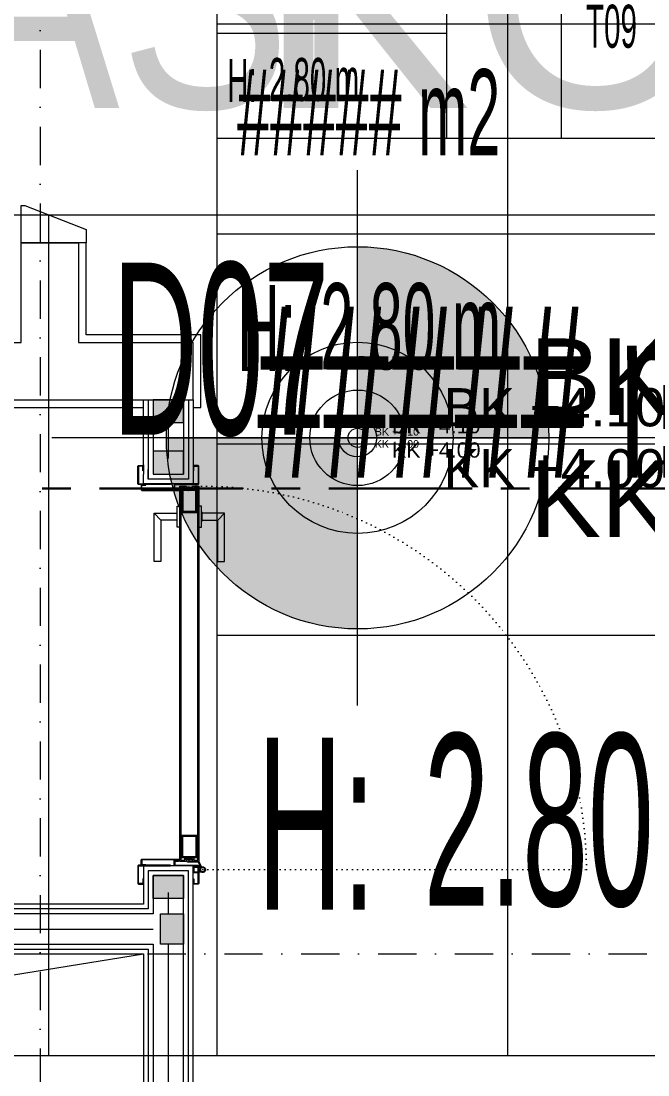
# Model space of a CAD drawing. Extents: x -9058 to 11890, y 0 to 8114.
# Drawn here: x 9110.1 to 9274, y 2534.2 to 2809.9 of the extents above; entities that cross this region are included whole.
import ezdxf
from ezdxf.enums import TextEntityAlignment as Align

# ---------------------------------------------------------------- set-up
doc = ezdxf.new("R2010")
doc.units = 0
doc.header["$LTSCALE"] = 10
doc.header["$MEASUREMENT"] = 0
for name, pattern in [('CENTER', [2, 1.25, -0.25, 0.25, -0.25]), ('DASHDOT', [1, 0.5, -0.25, 0, -0.25]), ('DOT2', [0.125, 0, -0.125]), ('HIDDEN', [0.375, 0.25, -0.125])]:
    doc.linetypes.add(name, pattern=pattern)
doc.layers.get('0').update_dxf_attribs({"color": 9, "lineweight": 9})
for name, color, linetype, lineweight in [('00', 9, 'Continuous', 9), ('06B', 9, 'Continuous', 9), ('06D', 9, 'Continuous', 9), ('10', 9, 'Continuous', 9), ('11', 9, 'Continuous', 9), ('14', 9, 'Continuous', 9), ('20', 9, 'DOT2', 9), ('21', 9, 'Continuous', 9), ('21 @ 1 (1)', 9, 'Continuous', 9), ('21 @ 10 (1)', 9, 'Continuous', 9), ('21 @ 10 (2)', 9, 'Continuous', 9), ('21 @ 2 (1)', 9, 'Continuous', 9), ('21 @ 20', 9, 'Continuous', 9), ('21 @ 5 (1)', 9, 'Continuous', 9), ('21 @ 5 (2)', 9, 'Continuous', 9), ('21_mahal200', 9, 'Continuous', 9), ('21_mahal200 @ 10 (1)', 9, 'Continuous', 9), ('21_mahal200 @ 10 (2)', 9, 'Continuous', 9), ('21_mahal200 @ 20', 9, 'Continuous', 9), ('21_mahal200 @ 5 (1)', 9, 'Continuous', 9), ('21_mahal200 @ 5 (2)', 9, 'Continuous', 9), ('24', 9, 'DASHDOT', 9), ('33', 9, 'BATTING', 9), ('40A', 9, 'Continuous', 9), ('E-KABLO', 7, 'Continuous', 30)]:
    doc.layers.add(name, color=color, linetype=linetype, lineweight=lineweight)
doc.styles.add('Arial', font='arial.ttf', dxfattribs={"height": 2.5})
doc.styles.add('MuuM_TEXT-STANDART', font='ARIALN.TTF')
doc.linetypes.add('BATTING', pattern='A,0.0001,-0.1,[134,ltypeshp.shx,S=0.1,R=0,X=-0.1,Y=0],-0.2,[134,ltypeshp.shx,S=0.1,R=180,X=0.1,Y=0],-0.1', length=0.4001)

# ---------------------------------------------------------------- blocks, each defined once
blk = doc.blocks.new('p-mek')
at = {"color": 6}
blk.add_lwpolyline([(210.29, -281.08, -0.000027), (210.29, -1029.08, 0.400031)], format="xyb", dxfattribs=at)
blk = doc.blocks.new('0a_roomno2')
blk.add_lwpolyline([(30, -16), (0, -16), (0, 0), (30, 0)], close=True)
for points in [[(0, 0), (30, 0)], [(0, -5), (30, -5)], [(12, -5), (12, -16)], [(18, -5), (18, -16)], [(24, -5), (24, -16)], [(12, -10.5), (0, -10.5)]]:
    blk.add_lwpolyline(points)
at = {"layer": '40A'}
blk.add_lwpolyline([(0, 0), (30, 0)], dxfattribs=at)
at = {"style": 'MuuM_TEXT-STANDART', "width": 0.6}
blk.add_text('H:', height=2.25, dxfattribs=at).set_placement((0.525, -12.962), align=Align.MIDDLE_LEFT)
at = {"style": 'Arial'}
blk.add_attdef('ODANO', (0, 1.505), '', height=3, dxfattribs=at)
blk.add_attdef('MEKANADI', text='', height=3, dxfattribs=at).set_placement((0.525, -4.75), align=Align.BOTTOM_LEFT)
at = {"style": 'MuuM_TEXT-STANDART', "width": 0.6}
for tag, p in [('YER01', (15, -7)), ('TAVAN01', (20.625, -7)), ('DUVAR01', (26.25, -7)), ('YER02', (15, -10.375)), ('TAVAN02', (20.625, -10.375)), ('DUVAR02', (26.25, -10.375)), ('YER03', (15, -13.75)), ('TAVAN03', (20.625, -13.75)), ('DUVAR03', (26.25, -13.75))]:
    blk.add_attdef(tag, text='', height=2.25, dxfattribs=at).set_placement(p, align=Align.MIDDLE_CENTER)
at = {"style": 'MuuM_TEXT-STANDART'}
blk.add_attdef('M2', text='', height=2.25, dxfattribs=at).set_placement((1.323, -7.805), align=Align.MIDDLE_LEFT)
at = {"style": 'MuuM_TEXT-STANDART', "width": 0.6}
blk.add_attdef('TEMIZTAVANYUKSEKLIGI', text='', height=2.25, dxfattribs=at).set_placement((2.7, -13.162), align=Align.MIDDLE_LEFT)
blk = doc.blocks.new('*U1160')
at = {"layer": '21_mahal200 @ 10 (1)'}
ref = blk.add_blockref('0a_roomno2', (9161.34, 2859.21), dxfattribs=dict(at, xscale=10, yscale=10, zscale=10))
ref.add_attrib('ODANO', ' PRS-1K-02', (9161.34, 2876.76), dxfattribs={"layer": '0', "height": 30, "style": 'Arial'})
ref.add_attrib('MEKANADI', 'KORİDOR', dxfattribs={"layer": '0', "height": 30, "style": 'Arial'}).set_placement((9166.59, 2814.21), align=Align.BOTTOM_LEFT)
ref.add_attrib('M2', '##### m2', dxfattribs={"layer": '0', "height": 22.5, "style": 'MuuM_TEXT-STANDART', "width": 0.6}).set_placement((9166.59, 2786.08), align=Align.MIDDLE_LEFT)
ref.add_attrib('TEMIZTAVANYUKSEKLIGI', '2.80 m', dxfattribs={"layer": '0', "height": 22.5, "style": 'MuuM_TEXT-STANDART', "width": 0.6}).set_placement((9188.34, 2730.09), align=Align.MIDDLE_LEFT)
ref.add_attrib('YER01', 'Y13', dxfattribs={"layer": '0', "height": 22.5, "style": 'MuuM_TEXT-STANDART', "width": 0.6}).set_placement((9311.34, 2791.71), align=Align.MIDDLE_CENTER)
ref.add_attrib('TAVAN01', 'T05', dxfattribs={"layer": '0', "height": 22.5, "style": 'MuuM_TEXT-STANDART', "width": 0.6}).set_placement((9367.59, 2791.71), align=Align.MIDDLE_CENTER)
ref.add_attrib('DUVAR01', 'D07', dxfattribs={"layer": '0', "height": 22.5, "style": 'MuuM_TEXT-STANDART', "width": 0.6}).set_placement((9423.84, 2791.71), align=Align.MIDDLE_CENTER)
ref.add_attrib('TAVAN02', 'T09', dxfattribs={"layer": '0', "height": 22.5, "style": 'MuuM_TEXT-STANDART', "width": 0.6}).set_placement((9367.59, 2757.96), align=Align.MIDDLE_CENTER)
at = {"layer": '21_mahal200 @ 10 (2)'}
ref = blk.add_blockref('0a_roomno2', (9161.34, 2859.21), dxfattribs=dict(at, xscale=10, yscale=10, zscale=10))
ref.add_attrib('ODANO', ' PRS-1K-02', (9161.34, 2876.76), dxfattribs={"layer": '0', "height": 30, "style": 'Arial'})
ref.add_attrib('MEKANADI', 'KORİDOR', dxfattribs={"layer": '0', "height": 30, "style": 'Arial'}).set_placement((9166.59, 2814.21), align=Align.BOTTOM_LEFT)
ref.add_attrib('M2', '##### m2', dxfattribs={"layer": '0', "height": 22.5, "style": 'MuuM_TEXT-STANDART', "width": 0.6}).set_placement((9166.59, 2786.08), align=Align.MIDDLE_LEFT)
ref.add_attrib('TEMIZTAVANYUKSEKLIGI', '2.80 m', dxfattribs={"layer": '0', "height": 22.5, "style": 'MuuM_TEXT-STANDART', "width": 0.6}).set_placement((9188.34, 2730.09), align=Align.MIDDLE_LEFT)
ref.add_attrib('YER01', 'Y13', dxfattribs={"layer": '0', "height": 22.5, "style": 'MuuM_TEXT-STANDART', "width": 0.6}).set_placement((9311.34, 2791.71), align=Align.MIDDLE_CENTER)
ref.add_attrib('TAVAN01', 'T05', dxfattribs={"layer": '0', "height": 22.5, "style": 'MuuM_TEXT-STANDART', "width": 0.6}).set_placement((9367.59, 2791.71), align=Align.MIDDLE_CENTER)
ref.add_attrib('DUVAR01', 'D07', dxfattribs={"layer": '0', "height": 22.5, "style": 'MuuM_TEXT-STANDART', "width": 0.6}).set_placement((9423.84, 2791.71), align=Align.MIDDLE_CENTER)
ref.add_attrib('TAVAN02', 'T09', dxfattribs={"layer": '0', "height": 22.5, "style": 'MuuM_TEXT-STANDART', "width": 0.6}).set_placement((9367.59, 2757.96), align=Align.MIDDLE_CENTER)
at = {"layer": '21_mahal200 @ 20'}
ref = blk.add_blockref('0a_roomno2', (9161.34, 2859.21), dxfattribs=dict(at, xscale=20, yscale=20, zscale=20))
ref.add_attrib('MEKANADI', 'KORİDOR', dxfattribs={"layer": '0', "height": 60, "style": 'Arial'}).set_placement((9171.84, 2769.21), align=Align.BOTTOM_LEFT)
ref.add_attrib('M2', '##### m2', dxfattribs={"layer": '0', "height": 45, "style": 'MuuM_TEXT-STANDART', "width": 0.6}).set_placement((9171.84, 2712.96), align=Align.MIDDLE_LEFT)
ref.add_attrib('TEMIZTAVANYUKSEKLIGI', '2.80 m', dxfattribs={"layer": '0', "height": 45, "style": 'MuuM_TEXT-STANDART', "width": 0.6}).set_placement((9215.34, 2600.97), align=Align.MIDDLE_LEFT)
at = {"layer": '21_mahal200 @ 5 (1)'}
ref = blk.add_blockref('0a_roomno2', (9161.34, 2859.21), dxfattribs=dict(at, xscale=5, yscale=5, zscale=5))
ref.add_attrib('ODANO', ' PRS-1K-02', (9161.34, 2867.98), dxfattribs={"layer": '0', "height": 15, "style": 'Arial'})
ref.add_attrib('MEKANADI', 'KORİDOR', dxfattribs={"layer": '0', "height": 15, "style": 'Arial'}).set_placement((9163.97, 2836.71), align=Align.BOTTOM_LEFT)
ref.add_attrib('M2', '##### m2', dxfattribs={"layer": '0', "height": 11.25, "style": 'MuuM_TEXT-STANDART', "width": 0.6}).set_placement((9163.97, 2822.64), align=Align.MIDDLE_LEFT)
ref.add_attrib('TEMIZTAVANYUKSEKLIGI', '2.80 m', dxfattribs={"layer": '0', "height": 11.25, "style": 'MuuM_TEXT-STANDART', "width": 0.6}).set_placement((9174.84, 2794.65), align=Align.MIDDLE_LEFT)
ref.add_attrib('YER01', 'Y13', dxfattribs={"layer": '0', "height": 11.25, "style": 'MuuM_TEXT-STANDART', "width": 0.6}).set_placement((9236.34, 2825.46), align=Align.MIDDLE_CENTER)
ref.add_attrib('TAVAN01', 'T05', dxfattribs={"layer": '0', "height": 11.25, "style": 'MuuM_TEXT-STANDART', "width": 0.6}).set_placement((9264.47, 2825.46), align=Align.MIDDLE_CENTER)
ref.add_attrib('DUVAR01', 'D07', dxfattribs={"layer": '0', "height": 11.25, "style": 'MuuM_TEXT-STANDART', "width": 0.6}).set_placement((9292.59, 2825.46), align=Align.MIDDLE_CENTER)
ref.add_attrib('TAVAN02', 'T09', dxfattribs={"layer": '0', "height": 11.25, "style": 'MuuM_TEXT-STANDART', "width": 0.6}).set_placement((9264.47, 2808.58), align=Align.MIDDLE_CENTER)
at = {"layer": '21_mahal200 @ 5 (2)'}
ref = blk.add_blockref('0a_roomno2', (9161.34, 2859.21), dxfattribs=dict(at, xscale=5, yscale=5, zscale=5))
ref.add_attrib('ODANO', ' PRS-1K-02', (9161.34, 2867.98), dxfattribs={"layer": '0', "height": 15, "style": 'Arial'})
ref.add_attrib('MEKANADI', 'KORİDOR', dxfattribs={"layer": '0', "height": 15, "style": 'Arial'}).set_placement((9163.97, 2836.71), align=Align.BOTTOM_LEFT)
ref.add_attrib('M2', '##### m2', dxfattribs={"layer": '0', "height": 11.25, "style": 'MuuM_TEXT-STANDART', "width": 0.6}).set_placement((9163.97, 2822.64), align=Align.MIDDLE_LEFT)
ref.add_attrib('TEMIZTAVANYUKSEKLIGI', '2.80 m', dxfattribs={"layer": '0', "height": 11.25, "style": 'MuuM_TEXT-STANDART', "width": 0.6}).set_placement((9174.84, 2794.65), align=Align.MIDDLE_LEFT)
ref.add_attrib('YER01', 'Y13', dxfattribs={"layer": '0', "height": 11.25, "style": 'MuuM_TEXT-STANDART', "width": 0.6}).set_placement((9236.34, 2825.46), align=Align.MIDDLE_CENTER)
ref.add_attrib('TAVAN01', 'T05', dxfattribs={"layer": '0', "height": 11.25, "style": 'MuuM_TEXT-STANDART', "width": 0.6}).set_placement((9264.47, 2825.46), align=Align.MIDDLE_CENTER)
ref.add_attrib('DUVAR01', 'D07', dxfattribs={"layer": '0', "height": 11.25, "style": 'MuuM_TEXT-STANDART', "width": 0.6}).set_placement((9292.59, 2825.46), align=Align.MIDDLE_CENTER)
ref.add_attrib('TAVAN02', 'T09', dxfattribs={"layer": '0', "height": 11.25, "style": 'MuuM_TEXT-STANDART', "width": 0.6}).set_placement((9264.47, 2808.58), align=Align.MIDDLE_CENTER)
blk = doc.blocks.new('prf-10x10')
h = blk.add_hatch(color=255)
h.dxf.hatch_style = 1
h.paths.add_polyline_path([(-5, -5), (5, -5), (5, 5), (-5, 5)])
at = {"layer": '10'}
blk.add_lwpolyline([(-5, -5), (5, -5), (5, 5), (-5, 5)], close=True, dxfattribs=at)
blk = doc.blocks.new('*U1162')
at = {"layer": '21_mahal200 @ 20'}
ref = blk.add_blockref('0a_roomno2', (8637.26, 2859.21), dxfattribs=dict(at, xscale=20, yscale=20, zscale=20))
ref.add_attrib('MEKANADI', 'ELEKTRİK ODASI', dxfattribs={"layer": '0', "height": 60, "style": 'Arial', "width": 0.8}).set_placement((8647.76, 2769.21), align=Align.BOTTOM_LEFT)
ref.add_attrib('DUVAR01', 'D07', dxfattribs={"layer": '0', "height": 45, "style": 'MuuM_TEXT-STANDART', "width": 0.6}).set_placement((9162.26, 2724.21), align=Align.MIDDLE_CENTER)
blk = doc.blocks.new('gr-p-barel kilitli kapı kolu')
at = {"flags": 128}
for points in [[(-0.9, 0.8), (-0.9, 4.9), (-11.7, 4.9), (-11.7, 6.7), (0.9, 6.7), (0.9, 0.8)], [(-0.8, 5), (0.8, 6.6)]]:
    blk.add_lwpolyline(points, dxfattribs=at)
blk.add_lwpolyline([(-2.75, 0), (-2.75, 0.7), (2.75, 0.7), (2.75, 0)])
blk.add_lwpolyline([(-1.3, 0.7), (1.3, 0.7), (1.3, 0.8), (-1.3, 0.8)], close=True)
blk = doc.blocks.new('prf-scr2')
at = {"linetype": 'DOT2', "ltscale": 10}
blk.add_line((0, 0.19), (0, -1.06), dxfattribs=at)
for p, q in [((0.09, -0.24), (-0.09, -0.2)), ((-0.09, -0.24), (0.09, -0.28)), ((0.09, -0.32), (-0.09, -0.28)), ((-0.09, -0.32), (0.09, -0.36)), ((0.09, -0.4), (-0.09, -0.36)), ((-0.09, -0.4), (0.09, -0.44)), ((0.09, -0.48), (-0.09, -0.44)), ((-0.09, -0.48), (0.09, -0.52)), ((0.09, -0.56), (-0.09, -0.52)), ((-0.09, -0.56), (0.09, -0.6)), ((0.09, -0.64), (-0.09, -0.6)), ((-0.09, -0.64), (0.09, -0.68)), ((0.09, -0.72), (-0.09, -0.68)), ((-0.09, -0.72), (0.09, -0.76)), ((0.06, -0.84), (-0.08, -0.76)), ((-0.07, -0.8), (0.06, -0.84)), ((0.09, -0.17), (0, -0.15)), ((0, -0.18), (0.09, -0.2))]:
    blk.add_line(p, q)
blk.add_lwpolyline([(0.23, 0), (-0.23, 0), (-0.23, -0.01), (-0.12, -0.14), (0.12, -0.14), (0.23, -0.01), (0.23, 0)], close=True)
for points in [[(0.23, -0.01), (-0.23, -0.01)], [(-0.09, -0.14), (-0.09, -0.2), (-0.12, -0.22), (-0.12, -0.23), (-0.09, -0.24), (-0.09, -0.28), (-0.12, -0.3), (-0.12, -0.31), (-0.09, -0.32), (-0.09, -0.36), (-0.12, -0.38), (-0.12, -0.39), (-0.09, -0.4), (-0.09, -0.44), (-0.12, -0.46), (-0.12, -0.46), (-0.09, -0.48), (-0.09, -0.52), (-0.12, -0.54), (-0.12, -0.54), (-0.09, -0.56), (-0.09, -0.6), (-0.12, -0.62), (-0.12, -0.62), (-0.09, -0.64), (-0.09, -0.68), (-0.12, -0.69), (-0.12, -0.7), (-0.09, -0.72), (-0.09, -0.73), (-0.08, -0.76), (-0.1, -0.77), (-0.1, -0.78), (-0.07, -0.8), (-0.01, -0.94), (0, -0.95), (0.01, -0.94), (0.08, -0.76), (0.09, -0.76), (0.12, -0.74), (0.12, -0.73), (0.09, -0.72), (0.09, -0.68), (0.12, -0.66), (0.12, -0.66), (0.09, -0.64), (0.09, -0.6), (0.12, -0.58), (0.12, -0.58), (0.09, -0.56), (0.09, -0.52), (0.12, -0.5), (0.12, -0.5), (0.09, -0.48), (0.09, -0.44), (0.12, -0.43), (0.12, -0.42), (0.09, -0.4), (0.09, -0.36), (0.12, -0.35), (0.12, -0.34), (0.09, -0.32), (0.09, -0.28), (0.12, -0.27), (0.12, -0.26), (0.09, -0.24), (0.09, -0.2), (0.12, -0.19), (0.12, -0.18), (0.09, -0.17), (0.09, -0.14)]]:
    blk.add_lwpolyline(points)
blk = doc.blocks.new('K-SAC-01')
at = {"layer": '10'}
for points in [[(-4.6, 14.2, -0.414214), (-4.5, 14.3), (-0.1, 14.3, -0.414214), (0, 14.2), (0, 5.9), (0.2, 5.9), (0.2, 14.2, 0.414214), (-0.1, 14.5), (-4.5, 14.5, 0.414214), (-4.8, 14.2), (-4.8, 13.3, 0.414214), (-4.5, 13), (-3.4, 13), (-3.4, 13.2), (-4.5, 13.2, -0.414214), (-4.6, 13.3)], [(104.6, 14.2, 0.414214), (104.5, 14.3), (100.1, 14.3, 0.414214), (100, 14.2), (100, 5.9), (99.8, 5.9), (99.8, 14.2, -0.414214), (100.1, 14.5), (104.5, 14.5, -0.414214), (104.8, 14.2), (104.8, 13.3, -0.414214), (104.5, 13), (103.4, 13), (103.4, 13.2), (104.5, 13.2, 0.414214), (104.6, 13.3)], [(1.6, 6.78), (1.6, 13.3, 0.414214), (1.5, 13.4), (0.5, 13.4, 0.414214), (0.4, 13.3), (0.4, 12.4), (0.2, 12.4), (0.2, 13.3, -0.414214), (0.5, 13.6), (1.5, 13.6, -0.414214), (1.8, 13.3), (1.8, 6.78), (1.8, 3.9, -0.414214), (1.5, 3.6, -0.414214), (1.2, 3.9), (1.2, 4.8), (0.2, 4.8), (0.2, -1.2, -0.414214), (-0.1, -1.5), (-4.5, -1.5, -0.414214), (-4.8, -1.2), (-4.8, -0.3, -0.414214), (-4.5, 0), (-3.4, 0), (-3.4, -0.2), (-4.5, -0.2, 0.414214), (-4.6, -0.3), (-4.6, -1.2, 0.414214), (-4.5, -1.3), (-0.1, -1.3, 0.414214), (0, -1.2), (0, 5), (1.4, 5), (1.4, 3.9, 0.414214), (1.5, 3.8, 0.414214), (1.6, 3.9)], [(98.4, 6.78), (98.4, 13.3, -0.414214), (98.5, 13.4), (99.5, 13.4, -0.414214), (99.6, 13.3), (99.6, 12.4), (99.8, 12.4), (99.8, 13.3, 0.414214), (99.5, 13.6), (98.5, 13.6, 0.414214), (98.2, 13.3), (98.2, 6.78), (98.2, 3.9, 0.414214), (98.5, 3.6, 0.414214), (98.8, 3.9), (98.8, 4.8), (99.8, 4.8), (99.8, -1.2, 0.414214), (100.1, -1.5), (104.5, -1.5, 0.414214), (104.8, -1.2), (104.8, -0.3, 0.414214), (104.5, 0), (103.4, 0), (103.4, -0.2), (104.5, -0.2, -0.414214), (104.6, -0.3), (104.6, -1.2, -0.414214), (104.5, -1.3), (100.1, -1.3, -0.414214), (100, -1.2), (100, 5), (98.6, 5), (98.6, 3.9, -0.414214), (98.5, 3.8, -0.414214), (98.4, 3.9)], [(-0.38, -2.01), (1, -1.37), (1, 1.5), (1.2, 1.5), (1.2, -1.5), (-0.27, -2.18, -14.796002)]]:
    blk.add_lwpolyline(points, format="xyb", close=True, dxfattribs=at)
for points in [[(98.8, 0.15), (98.8, 2.15), (99.1, 2.15), (99.1, 3.19), (1.5, 3.19), (1.5, 2.15), (1.8, 2.15), (1.8, 0.15), (1.5, 0.15), (1.5, 1.85), (1.2, 1.85), (1.2, 3.49), (99.4, 3.49), (99.4, 1.85), (99.1, 1.85), (99.1, 0.15)], [(98.8, 2.15), (98.8, 0.15), (99.4, 0.15), (99.4, -1.5), (1.2, -1.5), (1.2, 0.15), (1.8, 0.15), (1.8, 2.15), (2.1, 2.15), (2.1, -0.15), (1.5, -0.15), (1.5, -1.2), (99.1, -1.2), (99.1, -0.15), (98.5, -0.15), (98.5, 2.15), (98.8, 2.15)]]:
    blk.add_lwpolyline(points, dxfattribs=at)
for points in [[(2.1, 3), (8.1, 3), (8.1, -1), (2.1, -1)], [(98.5, 3), (92.5, 3), (92.5, -1), (98.5, -1)], [(2.4, 2.7), (7.8, 2.7), (7.8, -0.7), (2.4, -0.7)], [(98.2, 2.7), (92.8, 2.7), (92.8, -0.7), (98.2, -0.7)]]:
    blk.add_lwpolyline(points, close=True, dxfattribs=at)
blk.add_circle((-0.95, -2.5), 0.55, dxfattribs=at)
at = {"layer": '20', "linetype": 'HIDDEN'}
for points in [[(-0.2, -1.3), (-0.2, 0), (-1.7, 0), (-1.7, -1.3)], [(-0.4, -1.99), (-0.4, -0.2), (-1.5, -0.2), (-1.5, -1.99)]]:
    blk.add_lwpolyline(points, dxfattribs=at)
at = {"layer": '20'}
blk.add_lwpolyline([(-0.95, -2.5), (-0.95, -102.85)], dxfattribs=at)
blk.add_arc((-0.95, -2.5), 100.35, 270, 1.5131, dxfattribs=at)
at = {"layer": '06B'}
blk.add_blockref('gr-p-barel kilitli kapı kolu', (91.4, 3.51), dxfattribs=at)
at = {"layer": '06B', "xscale": -1, "rotation": 179.9999999999999}
blk.add_blockref('gr-p-barel kilitli kapı kolu', (91.4, -1.51), dxfattribs=at)
at = {"layer": '10', "xscale": -1, "rotation": 90}
blk.add_blockref('prf-scr2', (1.5, 1), dxfattribs=at)
at = {"layer": '10', "rotation": 270}
blk.add_blockref('prf-scr2', (99.1, 1.22), dxfattribs=at)
blk = doc.blocks.new('0a_elevationtarget-p')
h = blk.add_hatch(color=256)
h.paths.add_polyline_path([(2.5, 0, 0.414214), (0, 2.5), (0, 0)])
h.paths.add_polyline_path([(0, 0), (-2.5, 0, 0.414214), (0, -2.5)])
blk.add_line((0, -3.5), (0, 3.5))
blk.add_lwpolyline([(16.605, 0), (-4, 0)])
blk.add_circle((0, 0), 2.5)
at = {"layer": '40A'}
blk.add_lwpolyline([(-2.5, 0), (2.5, 0)], dxfattribs=at)
at = {"style": 'Arial'}
blk.add_attdef('BITMISKOT', text='', height=2, dxfattribs=at).set_placement((4.5, 0), align=Align.BOTTOM_LEFT)
blk.add_attdef('KABAKOT', text='', height=2, dxfattribs=at).set_placement((4.5, -0.592), align=Align.TOP_LEFT)
blk = doc.blocks.new('*U1167')
at = {"layer": '21 @ 1 (1)'}
blk.add_blockref('0a_elevationtarget-p', (9198.06, 2700.89), dxfattribs=at).add_auto_attribs({'BITMISKOT': 'BK +4.10', 'KABAKOT': 'KK +4.00'})
at = {"layer": '21 @ 10 (1)', "xscale": 10, "yscale": 10, "zscale": 10}
blk.add_blockref('0a_elevationtarget-p', (9198.06, 2700.89), dxfattribs=at).add_auto_attribs({'BITMISKOT': 'BK +4.10', 'KABAKOT': 'KK +4.00'})
at = {"layer": '21 @ 10 (2)', "xscale": 10, "yscale": 10, "zscale": 10}
blk.add_blockref('0a_elevationtarget-p', (9198.06, 2700.89), dxfattribs=at).add_auto_attribs({'BITMISKOT': 'BK +4.10', 'KABAKOT': 'KK +4.00'})
at = {"layer": '21 @ 2 (1)', "xscale": 2, "yscale": 2, "zscale": 2}
blk.add_blockref('0a_elevationtarget-p', (9198.06, 2700.89), dxfattribs=at).add_auto_attribs({'BITMISKOT': 'BK +4.10', 'KABAKOT': 'KK +4.00'})
at = {"layer": '21 @ 20', "xscale": 20, "yscale": 20, "zscale": 20}
blk.add_blockref('0a_elevationtarget-p', (9198.06, 2700.89), dxfattribs=at).add_auto_attribs({'BITMISKOT': 'BK +4.10', 'KABAKOT': 'KK +4.00'})
at = {"layer": '21 @ 5 (1)', "xscale": 5, "yscale": 5, "zscale": 5}
blk.add_blockref('0a_elevationtarget-p', (9198.06, 2700.89), dxfattribs=at).add_auto_attribs({'BITMISKOT': 'BK +4.10', 'KABAKOT': 'KK +4.00'})
at = {"layer": '21 @ 5 (2)', "xscale": 5, "yscale": 5, "zscale": 5}
blk.add_blockref('0a_elevationtarget-p', (9198.06, 2700.89), dxfattribs=at).add_auto_attribs({'BITMISKOT': 'BK +4.10', 'KABAKOT': 'KK +4.00'})

msp = doc.modelspace()

# ---------------------------------------------------------------- linework, layer by layer
at = {"layer": '00'}
for points in [[(8870.06, 2710.87), (8772.36, 2710.87), (8772.36, 2725.87), (8904.06, 2725.87), (8904.06, 2905.87), (8919.06, 2905.87), (8919.06, 2725.87), (9110.06, 2725.87), (9110.06, 2751.87), (9125.06, 2751.87), (9125.06, 2725.87), (9155.06, 2725.87)], [(8870.06, 2710.87), (9155.06, 2710.87), (9155.06, 2710.87), (9155.06, 2725.87)]]:
    msp.add_lwpolyline(points, dxfattribs=at)
at = {"layer": '06D'}
msp.add_lwpolyline([(7717.06, 2335.62), (9142.06, 2565.87)], dxfattribs=at)
at = {"layer": '10'}
msp.add_lwpolyline([(9110.06, 2751.87), (9110.06, 2761.67), (9111.06, 2761.67), (9127.06, 2755.37), (9127.06, 2751.87), (9110.06, 2751.87)], close=True, dxfattribs=at)
at = {"layer": '11'}
for points in [[(9142.06, 2693.87), (9142.06, 2710.87)], [(9143.31, 2710.87), (9143.31, 2690.12)], [(9144.56, 2710.87), (9144.56, 2691.37)], [(9152.56, 2710.87), (9152.56, 2691.37)], [(9153.81, 2710.87), (9153.81, 2690.12)], [(9155.06, 2710.87), (9155.06, 2688.87)], [(9142.06, 2693.87), (9142.06, 2691.37)], [(9155.06, 2691.37), (9155.06, 2688.87), (9142.06, 2688.87), (9142.06, 2691.37)], [(9153.81, 2691.37), (9153.81, 2690.12), (9143.31, 2690.12), (9143.31, 2692.62)], [(9153.81, 2692.62), (9153.81, 2691.37)], [(9155.06, 2693.87), (9155.06, 2691.37)], [(7715.06, 2565.87), (9142.06, 2565.87), (9142.06, 2321.12), (9155.06, 2321.12), (9155.06, 2576.37), (9155.06, 2588.87), (9142.06, 2588.87), (9142.06, 2578.87), (7718.81, 2578.87)], [(7715.06, 2567.12), (9143.31, 2567.12), (9143.31, 2322.37), (9153.81, 2322.37), (9153.81, 2576.37), (9153.81, 2587.62), (9143.31, 2587.62), (9143.31, 2577.62), (7718.81, 2577.62)], [(7715.06, 2568.37), (9144.56, 2568.37), (9144.56, 2323.62), (9152.56, 2323.62), (9152.56, 2576.37), (9152.56, 2586.37), (9144.56, 2586.37), (9144.56, 2576.37), (7718.81, 2576.37)]]:
    msp.add_lwpolyline(points, dxfattribs=at)
at = {"layer": '14'}
for points in [[(8670.36, 2708.87), (8670.36, 2727.87), (8572.06, 2727.87), (8572.06, 2903.87), (8902.06, 2903.87), (8902.06, 2727.87), (8770.36, 2727.87), (8770.36, 2708.87), (9142.06, 2708.87)], [(9155.06, 2708.87), (9157.06, 2708.87), (9157.06, 2727.87), (9127.06, 2727.87), (9127.06, 2751.87)]]:
    msp.add_lwpolyline(points, dxfattribs=at)
at = {"layer": '24', "ltscale": 2}
for points in [[(9115.06, 4008.37), (9115.06, 160.84)], [(7012.53, 2565.87), (10535.06, 2565.87)]]:
    msp.add_lwpolyline(points, dxfattribs=at)
at = {"layer": '33', "ltscale": 0.4}
for points in [[(9148.56, 2707.87), (9148.56, 2695.49)], [(9148.56, 2581.97), (9148.56, 2576.37)], [(7721.06, 2572.37), (9144.56, 2572.37)], [(9148.56, 2568.37), (9148.56, 2526.37)]]:
    msp.add_lwpolyline(points, dxfattribs=at)
at = {"layer": 'E-KABLO', "color": 6, "linetype": 'CENTER', "ltscale": 3}
msp.add_line((9348.06, 2687.62), (8852.25, 2687.62), dxfattribs=at)

# ---------------------------------------------------------------- block references
at = {"rotation": 90.00000000000004}
msp.add_blockref('K-SAC-01', (9155.06, 2588.87), dxfattribs=at)
at = {"layer": '06D'}
msp.add_blockref('p-mek', (7675.06, 3723.87), dxfattribs=at)
at = {"layer": '10', "xscale": 0.8, "yscale": 0.6, "rotation": 180}
for p in [(9148.56, 2707.87), (9148.56, 2694.37)]:
    msp.add_blockref('prf-10x10', p, dxfattribs=at)
at = {"layer": '10', "extrusion": (0, 0, -1), "xscale": 0.8, "yscale": 0.6, "zscale": -1}
msp.add_blockref('prf-10x10', (-9148.56, 2583.37), dxfattribs=at)
at = {"layer": '10', "extrusion": (0, 0, -1), "xscale": 0.8, "yscale": 0.6, "zscale": -1, "rotation": 90}
msp.add_blockref('prf-10x10', (-9149.56, 2572.37), dxfattribs=at)
at = {"layer": '21', "color": 6}
msp.add_blockref('*U1167', (0, 0), dxfattribs=at)
at = {"layer": '21_mahal200', "color": 6}
for name in ['*U1162', '*U1160']:
    msp.add_blockref(name, (0, 0), dxfattribs=at)

doc.saveas('drawing.dxf')
